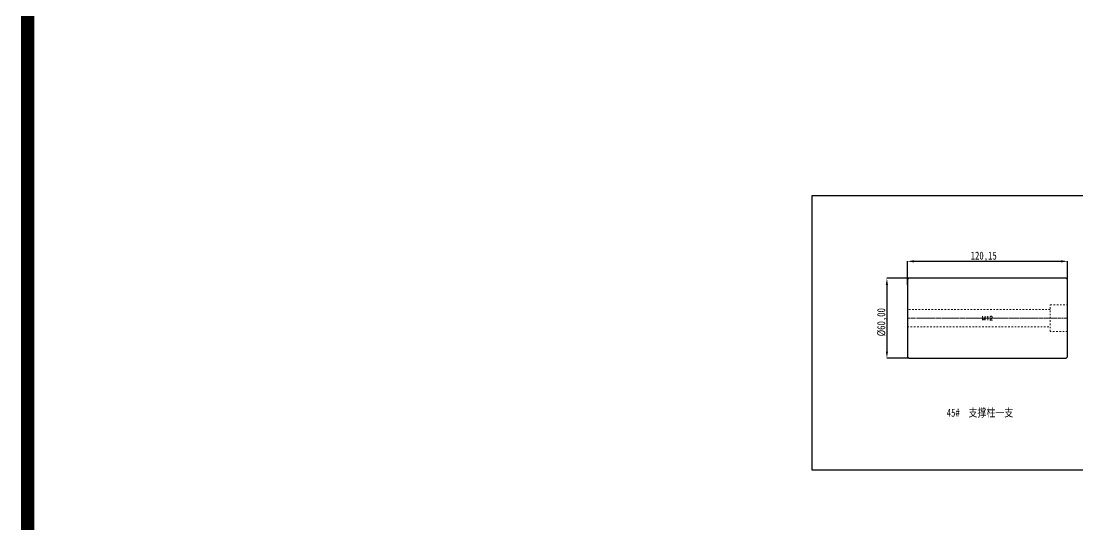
# Model space of a CAD drawing. Header units: millimetres. Extents: x 97 to 1722, y -6063 to 1553.
# Drawn here: x 97 to 890, y 269 to 647 of the extents above; entities that cross this region are included whole.
import ezdxf
from ezdxf.enums import TextEntityAlignment as Align

# ---------------------------------------------------------------- set-up
doc = ezdxf.new("R2010")
doc.units = ezdxf.units.MM
doc.header["$LTSCALE"] = 16.335
doc.header["$PDMODE"] = 3
doc.header["$PDSIZE"] = 0.3125
doc.linetypes.add('CENTER', pattern=[0.6, 0.375, -0.075, 0.075, -0.075])
doc.linetypes.add('HIDDEN', pattern=[0.2, 0.1, -0.1])
doc.layers.get('0').update_dxf_attribs({"linetype": 'CONTINUOUS'})
doc.layers.get('Defpoints').update_dxf_attribs({"linetype": 'CONTINUOUS'})
doc.layers.add('center', color=1, linetype='CENTER', lineweight=9)
doc.layers.add('screw', color=33, linetype='CONTINUOUS', lineweight=13)
doc.styles.get("Standard").update_dxf_attribs({"font": 'txt', "width": 0.8})
doc.styles.add('TXT', font='txt.shx', dxfattribs={"bigfont": 'gbcbig.shx'})
doc.dimstyles.new('mold', dxfattribs={"dimtxt": 6, "dimasz": 5, "dimexe": 0, "dimexo": 0, "dimgap": 0, "dimtad": 1, "dimzin": 1, "dimtxsty": 'Standard', "dimcen": 0, "dimclrd": 4, "dimclre": 4, "dimclrt": 6, "dimazin": 0, "dimtfac": 1, "dimtofl": 0, "dimtmove": 0, "dimatfit": 3, "dimfxl": 0, "dimarcsym": 0})

# ---------------------------------------------------------------- blocks, each defined once
blk = doc.blocks.new('*D312')
at = {"color": 4, "lineweight": -2}
for p, q in [((763.11, 454.54), (746.76, 454.54)), ((746.76, 449.54), (746.76, 399.54)), ((763.11, 394.54), (746.76, 394.54))]:
    blk.add_line(p, q, dxfattribs=at)
at = {"color": 4}
for points in [[(745.93, 449.54), (747.59, 449.54), (746.76, 454.54)], [(745.93, 399.54), (747.59, 399.54), (746.76, 394.54)]]:
    blk.add_solid(points, dxfattribs=at)
at = {"layer": 'Defpoints', "color": 0}
for p in [(763.11, 454.54), (746.76, 394.54), (763.11, 394.54)]:
    blk.add_point(p, dxfattribs=at)
at = {"color": 6, "insert": (743.26, 421.58), "char_height": 6, "attachment_point": 5, "rotation": 90}
blk.add_mtext('%%c60,00', dxfattribs=at)
blk = doc.blocks.new('*D313')
at = {"color": 4, "lineweight": -2}
for p, q in [((762.11, 449.56), (762.11, 467.25)), ((767.11, 467.25), (877.26, 467.25)), ((882.26, 449.56), (882.26, 467.25))]:
    blk.add_line(p, q, dxfattribs=at)
at = {"color": 4}
for points in [[(767.11, 468.08), (767.11, 466.41), (762.11, 467.25)], [(877.26, 468.08), (877.26, 466.41), (882.26, 467.25)]]:
    blk.add_solid(points, dxfattribs=at)
at = {"layer": 'Defpoints', "color": 0}
for p in [(882.26, 467.25), (762.11, 449.56), (882.26, 449.56)]:
    blk.add_point(p, dxfattribs=at)
at = {"color": 6, "insert": (819.36, 470.75), "char_height": 6, "attachment_point": 5}
blk.add_mtext('120,15', dxfattribs=at)

msp = doc.modelspace()

# ---------------------------------------------------------------- linework, layer by layer
for p, q in [((762.112, 453.535), (763.112, 454.535)), ((762.112, 453.535), (762.112, 395.535)), ((881.262, 454.535), (763.112, 454.535)), ((882.262, 453.535), (881.262, 454.535)), ((882.262, 395.535), (882.262, 453.535)), ((762.112, 395.535), (763.112, 394.535)), ((763.112, 394.535), (881.262, 394.535)), ((882.262, 395.535), (881.262, 394.535))]:
    msp.add_line(p, q)
at = {"color": 3, "const_width": 10}
msp.add_lwpolyline([(102.476, 1547.832), (1717.02, 1547.832), (1717.02, -6057.882), (102.476, -6057.882)], close=True, dxfattribs=at)
msp.add_lwpolyline([(690.764, 516.587), (938.688, 516.587), (938.688, 310.591), (690.764, 310.591)], close=True)
at = {"layer": 'center', "color": 1, "linetype": 'CENTER', "ltscale": 0.373186}
msp.add_line((762.112, 424.535), (882.112, 424.535), dxfattribs=at)
at = {"layer": 'screw', "linetype": 'HIDDEN', "ltscale": 0.746373}
for p, q in [((869.262, 431.035), (762.112, 431.035)), ((869.262, 414.535), (869.262, 434.535)), ((869.262, 434.535), (882.262, 434.535)), ((762.112, 418.035), (869.262, 418.035)), ((882.262, 414.535), (869.262, 414.535))]:
    msp.add_line(p, q, dxfattribs=at)
at = {"layer": 'screw', "color": 1, "linetype": 'CENTER', "ltscale": 0.466483}
msp.add_line((882.112, 424.535), (762.112, 424.535), dxfattribs=at)

# ---------------------------------------------------------------- texts
at = {"insert": (791.623, 356.68), "char_height": 6, "width": 71.53055, "attachment_point": 1}
msp.add_mtext('{\\fSimSun|b0|i0|c134|p2;45#  支撑柱一支}', dxfattribs=at)
at = {"layer": 'screw', "color": 222, "linetype": 'HIDDEN', "ltscale": 0.746373, "style": 'TXT'}
msp.add_text('M12', height=3, dxfattribs=at).set_placement((822.112, 424.535), align=Align.MIDDLE)

# ---------------------------------------------------------------- dimensions: what is measured, and where the dimension line sits
dim = msp.add_linear_dim(base=(882.262, 467.248), p1=(762.112, 449.559), p2=(882.262, 449.559), dimstyle='mold', override={"dimarcsym": 1})
dim.commit()
dim.dimension.update_dxf_attribs({"geometry": '*D313', "text_midpoint": (819.364, 467.248), "dimtype": 160})
dim = msp.add_linear_dim(base=(746.76, 394.535), p1=(763.112, 454.535), p2=(763.112, 394.535), angle=90, text='%%c<>', dimstyle='mold', override={"dimarcsym": 1})
dim.commit()
dim.dimension.update_dxf_attribs({"geometry": '*D312', "text_midpoint": (746.76, 421.582), "dimtype": 160})

doc.saveas('drawing.dxf')
